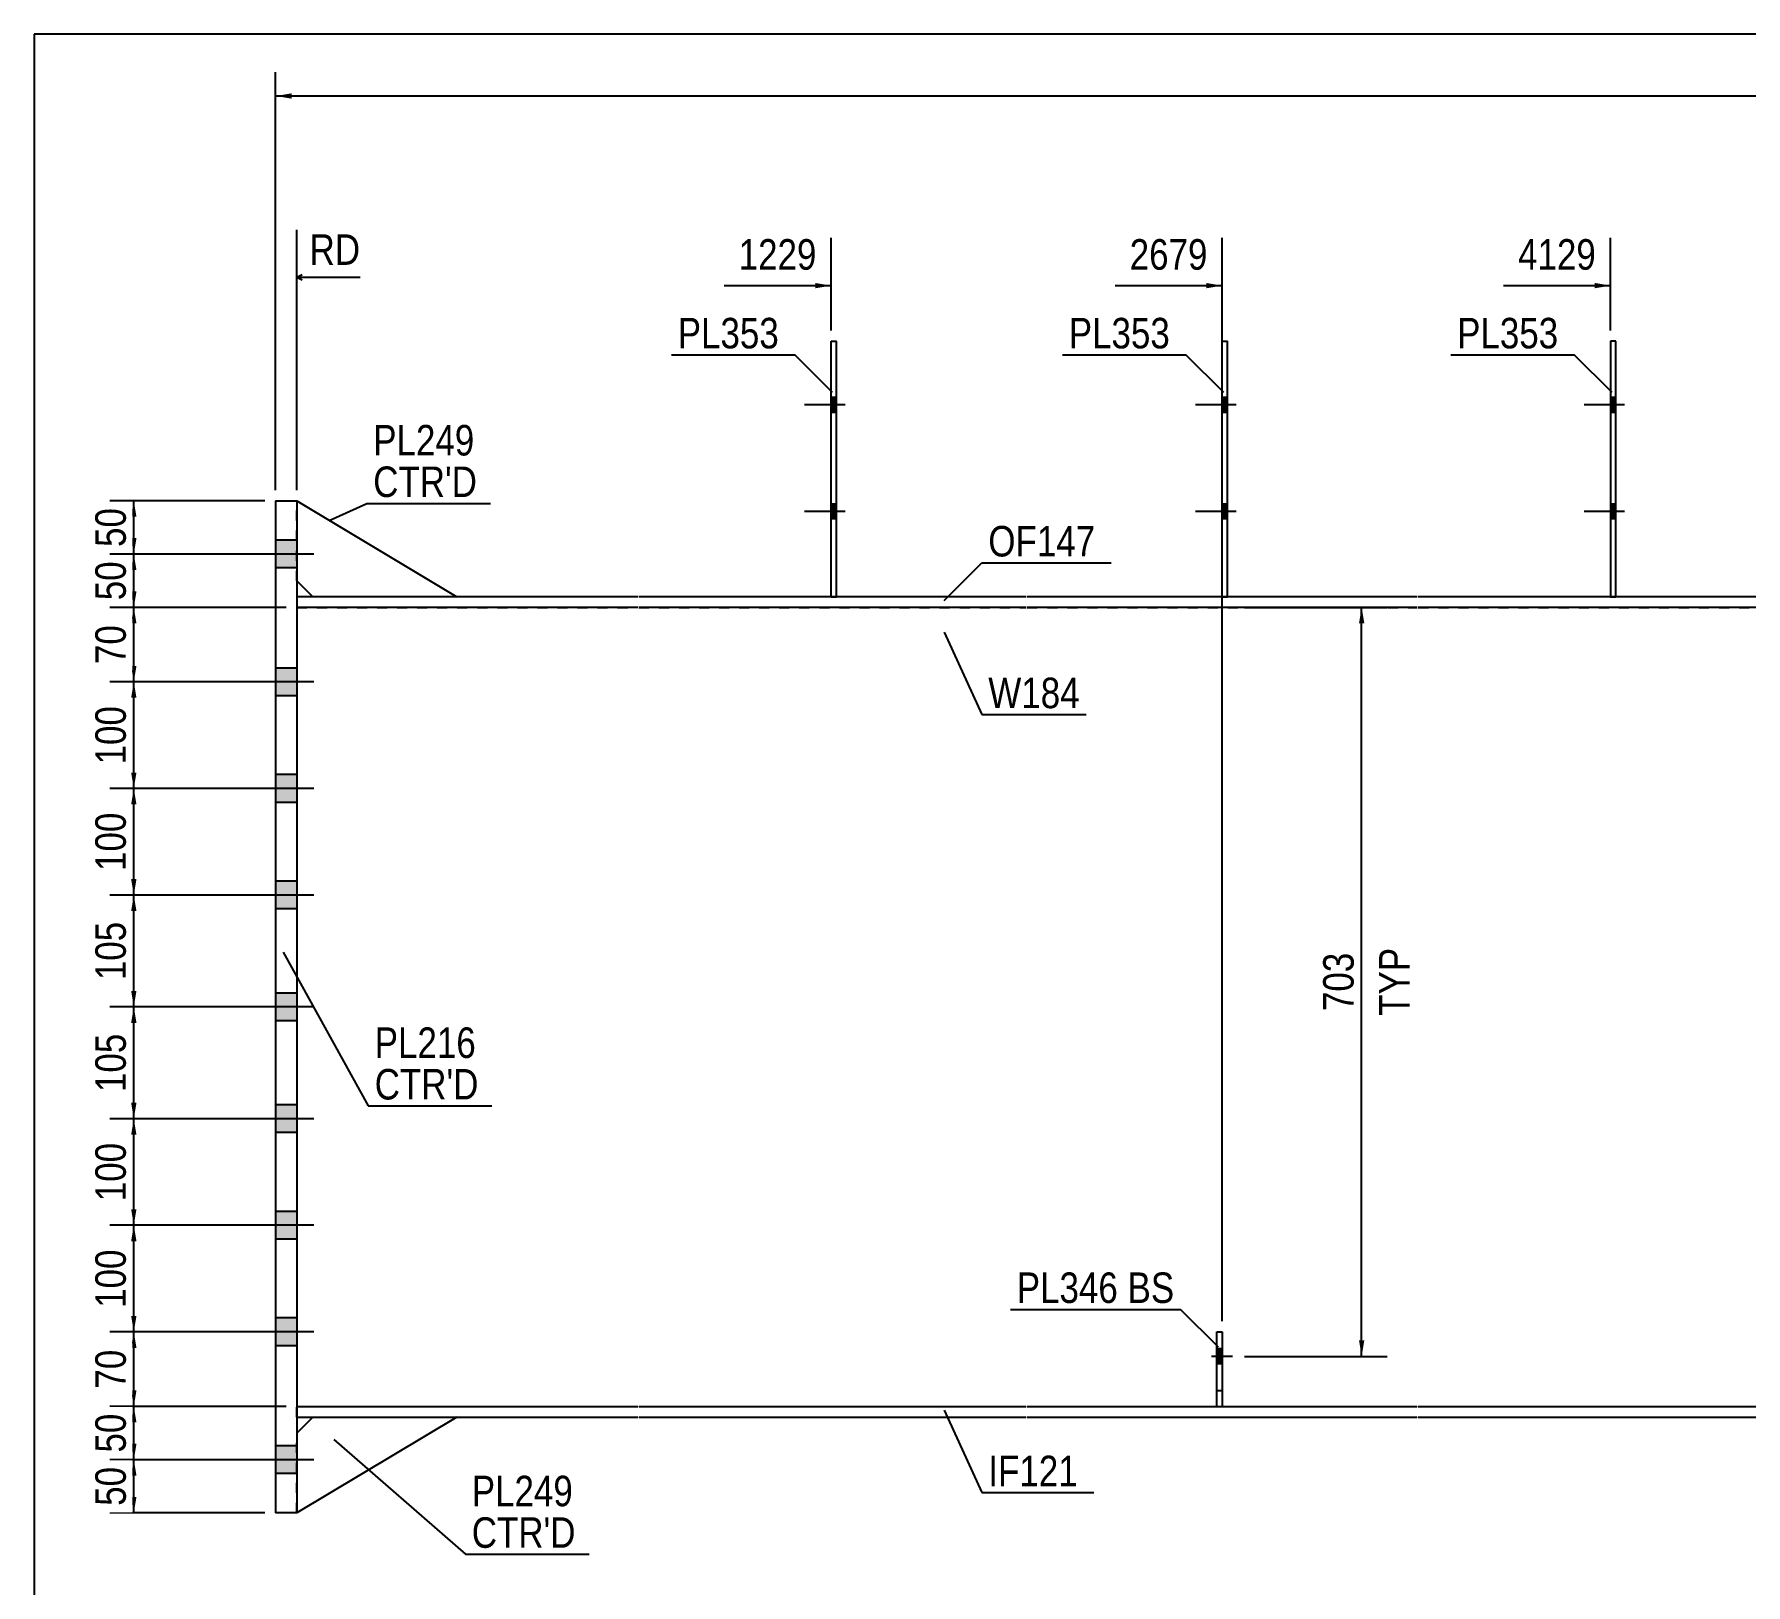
# Model space of a CAD drawing. Header units: millimetres. Extents: x -327 to 86, y -161 to 126.
# Drawn here: x -324.2 to -163.5, y -19.2 to 126.3 of the extents above; entities that cross this region are included whole.
import ezdxf

# ---------------------------------------------------------------- set-up
doc = ezdxf.new("R2010")
doc.units = ezdxf.units.MM
doc.linetypes.add('DXK_LINE_DOT1', pattern=[1.8814, 0.9407, -0.9407])
doc.linetypes.add('DXK_LINE_DOT2', pattern=[3.9198, 1.9599, -1.9599])
doc.styles.add('Arial Narrow', font='ARIALN.TTF', dxfattribs={"height": 0.2})

# ---------------------------------------------------------------- blocks, each defined once
blk = doc.blocks.new('Unknown-629050175-1210')
at = {"color": 5, "linetype": 'Continuous'}
for p, q in [((85.84, 126.3), (-324.16, 126.3)), ((-324.16, 126.3), (-324.16, -160.7))]:
    blk.add_line(p, q, dxfattribs=at)
blk = doc.blocks.new('Part-629050175-1338 - 1231')
at = {"color": 2, "linetype": 'Continuous'}
for p, q in [((-301.5, 82.5), (-299.5, 82.5)), ((-301.5, 82.5), (-301.5, -12.5)), ((-299.5, 82.5), (-299.5, -12.5)), ((-299.5, -12.5), (-301.5, -12.5))]:
    blk.add_line(p, q, dxfattribs=at)
blk = doc.blocks.new('Part-629050175-1367 - 1231')
at = {"color": 2, "linetype": 'Continuous'}
for p, q in [((-284.5, -3.5), (-299.5, -12.5)), ((-299.5, -5), (-298, -3.5))]:
    blk.add_line(p, q, dxfattribs=at)
at = {"color": 7, "linetype": 'DXK_LINE_DOT1'}
for p, q in [((-298, -3.5), (-284.5, -3.5)), ((-299.5, -12.5), (-299.5, -5))]:
    blk.add_line(p, q, dxfattribs=at)
blk = doc.blocks.new('Part-629050175-1526 - 1231')
at = {"color": 2, "linetype": 'Continuous'}
for p, q in [((-299.5, -2.5), (-267.5, -2.5)), ((-267.4, -2.5), (-231.05, -2.5)), ((-230.95, -2.5), (-194.35, -2.5)), ((-194.25, -2.5), (-157.9, -2.5)), ((-299.5, -3.5), (-267.5, -3.5)), ((-267.4, -3.5), (-231.05, -3.5)), ((-230.95, -3.5), (-194.35, -3.5)), ((-194.25, -3.5), (-157.9, -3.5))]:
    blk.add_line(p, q, dxfattribs=at)
at = {"color": 7, "linetype": 'DXK_LINE_DOT1'}
blk.add_line((-299.5, -3.5), (-299.5, -2.5), dxfattribs=at)
blk = doc.blocks.new('Part-629050175-1372 - 1231')
at = {"color": 2, "linetype": 'Continuous'}
for p, q in [((-299.5, 82.5), (-284.5, 73.5)), ((-298, 73.5), (-299.5, 75))]:
    blk.add_line(p, q, dxfattribs=at)
at = {"color": 7, "linetype": 'DXK_LINE_DOT1'}
for p, q in [((-299.5, 75), (-299.5, 82.5)), ((-284.5, 73.5), (-298, 73.5))]:
    blk.add_line(p, q, dxfattribs=at)
blk = doc.blocks.new('Part-629050175-1388 - 1231')
at = {"color": 7, "linetype": 'DXK_LINE_DOT1'}
for p, q in [((-299.5, 72.5), (-299.5, -2.5)), ((-299.5, 72.5), (-267.5, 72.5)), ((-267.4, 72.5), (-231.05, 72.5)), ((-230.95, 72.5), (-194.35, 72.5)), ((-194.25, 72.5), (-157.9, 72.5)), ((-299.5, -2.5), (-267.5, -2.5)), ((-267.4, -2.5), (-231.05, -2.5)), ((-230.95, -2.5), (-194.35, -2.5)), ((-194.25, -2.5), (-157.9, -2.5))]:
    blk.add_line(p, q, dxfattribs=at)
blk = doc.blocks.new('Bolt-629050175-1391 - 1231')
at = {"linetype": 'Continuous'}
for points in [[(-301.5, 78.8), (-301.5, 76.2), (-299.5, 76.2), (-299.5, 78.8)], [(-301.5, 78.8), (-301.5, 76.2), (-299.5, 76.2), (-299.5, 78.8)], [(-301.5, 66.8), (-301.5, 64.2), (-299.5, 64.2), (-299.5, 66.8)], [(-301.5, 66.8), (-301.5, 64.2), (-299.5, 64.2), (-299.5, 66.8)], [(-301.5, 56.8), (-301.5, 54.2), (-299.5, 54.2), (-299.5, 56.8)], [(-301.5, 56.8), (-301.5, 54.2), (-299.5, 54.2), (-299.5, 56.8)], [(-301.5, 46.8), (-301.5, 44.2), (-299.5, 44.2), (-299.5, 46.8)], [(-301.5, 46.8), (-301.5, 44.2), (-299.5, 44.2), (-299.5, 46.8)], [(-301.5, 36.3), (-301.5, 33.7), (-299.5, 33.7), (-299.5, 36.3)], [(-301.5, 36.3), (-301.5, 33.7), (-299.5, 33.7), (-299.5, 36.3)], [(-301.5, 25.8), (-301.5, 23.2), (-299.5, 23.2), (-299.5, 25.8)], [(-301.5, 25.8), (-301.5, 23.2), (-299.5, 23.2), (-299.5, 25.8)], [(-301.5, 15.8), (-301.5, 13.2), (-299.5, 13.2), (-299.5, 15.8)], [(-301.5, 15.8), (-301.5, 13.2), (-299.5, 13.2), (-299.5, 15.8)], [(-301.5, 5.8), (-301.5, 3.2), (-299.5, 3.2), (-299.5, 5.8)], [(-301.5, 5.8), (-301.5, 3.2), (-299.5, 3.2), (-299.5, 5.8)], [(-301.5, -6.2), (-301.5, -8.8), (-299.5, -8.8), (-299.5, -6.2)], [(-301.5, -6.2), (-301.5, -8.8), (-299.5, -8.8), (-299.5, -6.2)]]:
    blk.add_hatch(color=3, dxfattribs=at).paths.add_polyline_path(points)
at = {"color": 3, "linetype": 'Continuous'}
for p, q in [((-299.5, 78.8), (-301.5, 78.8)), ((-299.5, 78.8), (-301.5, 78.8)), ((-297.91, 77.5), (-308.5, 77.5)), ((-297.91, 77.5), (-308.5, 77.5)), ((-299.5, 76.2), (-301.5, 76.2)), ((-299.5, 76.2), (-301.5, 76.2)), ((-299.5, 66.8), (-301.5, 66.8)), ((-299.5, 66.8), (-301.5, 66.8)), ((-297.91, 65.5), (-308.5, 65.5)), ((-297.91, 65.5), (-308.5, 65.5)), ((-299.5, 64.2), (-301.5, 64.2)), ((-299.5, 64.2), (-301.5, 64.2)), ((-299.5, 56.8), (-301.5, 56.8)), ((-299.5, 56.8), (-301.5, 56.8)), ((-297.91, 55.5), (-308.5, 55.5)), ((-297.91, 55.5), (-308.5, 55.5)), ((-299.5, 54.2), (-301.5, 54.2)), ((-299.5, 54.2), (-301.5, 54.2)), ((-299.5, 46.8), (-301.5, 46.8)), ((-299.5, 46.8), (-301.5, 46.8)), ((-297.91, 45.5), (-308.5, 45.5)), ((-297.91, 45.5), (-308.5, 45.5)), ((-299.5, 44.2), (-301.5, 44.2)), ((-299.5, 44.2), (-301.5, 44.2)), ((-299.5, 36.3), (-301.5, 36.3)), ((-299.5, 36.3), (-301.5, 36.3)), ((-297.91, 35), (-308.5, 35)), ((-297.91, 35), (-308.5, 35)), ((-299.5, 33.7), (-301.5, 33.7)), ((-299.5, 33.7), (-301.5, 33.7)), ((-299.5, 25.8), (-301.5, 25.8)), ((-299.5, 25.8), (-301.5, 25.8)), ((-297.91, 24.5), (-308.5, 24.5)), ((-297.91, 24.5), (-308.5, 24.5)), ((-299.5, 23.2), (-301.5, 23.2)), ((-299.5, 23.2), (-301.5, 23.2)), ((-297.91, 14.5), (-308.5, 14.5)), ((-297.91, 14.5), (-308.5, 14.5)), ((-299.5, 15.8), (-301.5, 15.8)), ((-299.5, 15.8), (-301.5, 15.8)), ((-299.5, 13.2), (-301.5, 13.2)), ((-299.5, 13.2), (-301.5, 13.2)), ((-299.5, 5.8), (-301.5, 5.8)), ((-299.5, 5.8), (-301.5, 5.8)), ((-297.91, 4.5), (-308.5, 4.5)), ((-297.91, 4.5), (-308.5, 4.5)), ((-299.5, 3.2), (-301.5, 3.2)), ((-299.5, 3.2), (-301.5, 3.2)), ((-299.5, -6.2), (-301.5, -6.2)), ((-299.5, -6.2), (-301.5, -6.2)), ((-297.91, -7.5), (-308.5, -7.5)), ((-297.91, -7.5), (-308.5, -7.5)), ((-299.5, -8.8), (-301.5, -8.8)), ((-299.5, -8.8), (-301.5, -8.8))]:
    blk.add_line(p, q, dxfattribs=at)
blk = doc.blocks.new('Part-629050175-1413 - 1231')
at = {"color": 2, "linetype": 'Continuous'}
for p, q in [((-212.65, 73.5), (-212.65, 97.5)), ((-212.65, 97.5), (-212.15, 97.5)), ((-212.15, 73.5), (-212.15, 97.5))]:
    blk.add_line(p, q, dxfattribs=at)
at = {"color": 7, "linetype": 'DXK_LINE_DOT1'}
blk.add_line((-212.65, 73.5), (-212.15, 73.5), dxfattribs=at)
blk = doc.blocks.new('Part-629050175-1433 - 1231')
at = {"color": 2, "linetype": 'Continuous'}
for p, q in [((-175.7, 97.5), (-176.2, 97.5)), ((-176.2, 97.5), (-176.2, 73.5)), ((-175.7, 73.5), (-175.7, 97.5))]:
    blk.add_line(p, q, dxfattribs=at)
at = {"color": 7, "linetype": 'DXK_LINE_DOT1'}
blk.add_line((-176.2, 73.5), (-175.7, 73.5), dxfattribs=at)
blk = doc.blocks.new('Part-629050175-1438 - 1231')
at = {"color": 2, "linetype": 'Continuous'}
for p, q in [((-249.35, 73.5), (-249.35, 97.5)), ((-249.35, 97.5), (-248.85, 97.5)), ((-248.85, 73.5), (-248.85, 97.5))]:
    blk.add_line(p, q, dxfattribs=at)
at = {"color": 7, "linetype": 'DXK_LINE_DOT1'}
blk.add_line((-249.35, 73.5), (-248.85, 73.5), dxfattribs=at)
blk = doc.blocks.new('Bolt-629050175-1439 - 1231')
at = {"linetype": 'Continuous'}
for points in [[(-212.15, 90.8), (-212.15, 92.2), (-212.65, 92.2), (-212.65, 90.8)], [(-212.15, 90.8), (-212.15, 92.2), (-212.65, 92.2), (-212.65, 90.8)], [(-212.15, 80.8), (-212.15, 82.2), (-212.65, 82.2), (-212.65, 80.8)], [(-212.15, 80.8), (-212.15, 82.2), (-212.65, 82.2), (-212.65, 80.8)]]:
    blk.add_hatch(color=3, dxfattribs=at).paths.add_polyline_path(points)
at = {"color": 3, "linetype": 'Continuous'}
for p, q in [((-212.15, 92.2), (-212.65, 92.2)), ((-212.15, 92.2), (-212.65, 92.2)), ((-211.35, 91.5), (-215.15, 91.5)), ((-211.35, 91.5), (-215.15, 91.5)), ((-212.15, 90.8), (-212.65, 90.8)), ((-212.15, 90.8), (-212.65, 90.8)), ((-212.15, 82.2), (-212.65, 82.2)), ((-212.15, 82.2), (-212.65, 82.2)), ((-211.35, 81.5), (-215.15, 81.5)), ((-211.35, 81.5), (-215.15, 81.5)), ((-212.15, 80.8), (-212.65, 80.8)), ((-212.15, 80.8), (-212.65, 80.8))]:
    blk.add_line(p, q, dxfattribs=at)
blk = doc.blocks.new('Bolt-629050175-1442 - 1231')
at = {"linetype": 'Continuous'}
for points in [[(-175.7, 90.8), (-175.7, 92.2), (-176.2, 92.2), (-176.2, 90.8)], [(-175.7, 90.8), (-175.7, 92.2), (-176.2, 92.2), (-176.2, 90.8)], [(-175.7, 80.8), (-175.7, 82.2), (-176.2, 82.2), (-176.2, 80.8)], [(-175.7, 80.8), (-175.7, 82.2), (-176.2, 82.2), (-176.2, 80.8)]]:
    blk.add_hatch(color=3, dxfattribs=at).paths.add_polyline_path(points)
at = {"color": 3, "linetype": 'Continuous'}
for p, q in [((-175.7, 92.2), (-176.2, 92.2)), ((-175.7, 92.2), (-176.2, 92.2)), ((-174.9, 91.5), (-178.7, 91.5)), ((-174.9, 91.5), (-178.7, 91.5)), ((-175.7, 90.8), (-176.2, 90.8)), ((-175.7, 90.8), (-176.2, 90.8)), ((-175.7, 82.2), (-176.2, 82.2)), ((-175.7, 82.2), (-176.2, 82.2)), ((-174.9, 81.5), (-178.7, 81.5)), ((-174.9, 81.5), (-178.7, 81.5)), ((-175.7, 80.8), (-176.2, 80.8)), ((-175.7, 80.8), (-176.2, 80.8))]:
    blk.add_line(p, q, dxfattribs=at)
blk = doc.blocks.new('Bolt-629050175-1443 - 1231')
at = {"linetype": 'Continuous'}
for points in [[(-248.85, 90.8), (-248.85, 92.2), (-249.35, 92.2), (-249.35, 90.8)], [(-248.85, 90.8), (-248.85, 92.2), (-249.35, 92.2), (-249.35, 90.8)], [(-248.85, 80.8), (-248.85, 82.2), (-249.35, 82.2), (-249.35, 80.8)], [(-248.85, 80.8), (-248.85, 82.2), (-249.35, 82.2), (-249.35, 80.8)]]:
    blk.add_hatch(color=3, dxfattribs=at).paths.add_polyline_path(points)
at = {"color": 3, "linetype": 'Continuous'}
for p, q in [((-248.85, 92.2), (-249.35, 92.2)), ((-248.85, 92.2), (-249.35, 92.2)), ((-248.05, 91.5), (-251.85, 91.5)), ((-248.05, 91.5), (-251.85, 91.5)), ((-248.85, 90.8), (-249.35, 90.8)), ((-248.85, 90.8), (-249.35, 90.8)), ((-248.85, 82.2), (-249.35, 82.2)), ((-248.85, 82.2), (-249.35, 82.2)), ((-248.05, 81.5), (-251.85, 81.5)), ((-248.05, 81.5), (-251.85, 81.5)), ((-248.85, 80.8), (-249.35, 80.8)), ((-248.85, 80.8), (-249.35, 80.8))]:
    blk.add_line(p, q, dxfattribs=at)
blk = doc.blocks.new('Bolt-629050175-1446 - 1231')
at = {"linetype": 'Continuous'}
blk.add_hatch(color=3, dxfattribs=at).paths.add_polyline_path([(-212.65, 1.5), (-212.65, 2.9), (-213.15, 2.9), (-213.15, 1.5)])
at = {"color": 3, "linetype": 'Continuous'}
for p, q in [((-212.65, 2.9), (-213.15, 2.9)), ((-211.85, 2.2), (-213.15, 2.2)), ((-212.65, 1.5), (-213.15, 1.5))]:
    blk.add_line(p, q, dxfattribs=at)
blk = doc.blocks.new('Part-629050175-1570 - 1231')
at = {"color": 2, "linetype": 'Continuous'}
for p, q in [((-267.5, 73.5), (-299.5, 73.5)), ((-267.5, 72.5), (-299.5, 72.5)), ((-231.05, 73.5), (-267.4, 73.5)), ((-231.05, 72.5), (-267.4, 72.5)), ((-194.35, 73.5), (-230.95, 73.5)), ((-194.35, 72.5), (-230.95, 72.5)), ((-157.9, 73.5), (-194.25, 73.5)), ((-157.9, 72.5), (-194.25, 72.5))]:
    blk.add_line(p, q, dxfattribs=at)
at = {"color": 7, "linetype": 'DXK_LINE_DOT1'}
blk.add_line((-299.5, 73.5), (-299.5, 72.5), dxfattribs=at)
blk = doc.blocks.new('Part-629050175-1669 - 1231')
at = {"color": 7, "linetype": 'DXK_LINE_DOT1'}
for p, q in [((-213.15, -2.5), (-213.15, 4.5)), ((-213.15, 4.5), (-212.65, 4.5)), ((-212.65, 4.5), (-212.65, -2.5)), ((-213.15, -1), (-212.65, -1))]:
    blk.add_line(p, q, dxfattribs=at)
blk = doc.blocks.new('Part-629050175-1674 - 1231')
at = {"color": 2, "linetype": 'Continuous'}
for p, q in [((-213.15, -2.5), (-213.15, 4.5)), ((-213.15, 4.5), (-212.65, 4.5)), ((-212.65, 4.5), (-212.65, -2.5))]:
    blk.add_line(p, q, dxfattribs=at)
blk = doc.blocks.new('Bolt-629050175-1675 - 1231')
at = {"color": 3, "linetype": 'DXK_LINE_DOT2'}
for p, q in [((-211.7, 2.2), (-215, 2.2)), ((-212.65, 2.9), (-213.15, 2.9)), ((-212.65, 1.5), (-213.15, 1.5))]:
    blk.add_line(p, q, dxfattribs=at)
blk = doc.blocks.new('StraightDimension-629050175-1744 - 1231')
at = {"linetype": 'Continuous'}
blk.add_hatch(color=7, dxfattribs=at).paths.add_polyline_path([(-177.7, 102.95), (-176.2, 102.7), (-177.7, 102.45)])
at = {"color": 7, "linetype": 'Continuous'}
for p, q in [((-176.2, 98.5), (-176.2, 107.2)), ((-186.26, 102.7), (-176.2, 102.7))]:
    blk.add_line(p, q, dxfattribs=at)
at = {"color": 0}
blk.add_wipeout([(-176.97, 103.6), (-176.97, 107.8), (-185.49, 107.8), (-185.49, 103.6)], dxfattribs=at)
at = {"color": 3, "style": 'Arial Narrow'}
blk.add_text('4129', height=2.863, dxfattribs=at).set_placement((-184.89, 104.2))
blk = doc.blocks.new('StraightDimension-629050175-1702 - 1231')
at = {"linetype": 'Continuous'}
for points in [[(-199.82, 71), (-199.57, 72.5), (-199.32, 71)], [(-199.32, 3.7), (-199.57, 2.2), (-199.82, 3.7)]]:
    blk.add_hatch(color=7, dxfattribs=at).paths.add_polyline_path(points)
at = {"color": 7, "linetype": 'Continuous'}
for p, q in [((-210.57, 72.5), (-197.17, 72.5)), ((-199.57, 2.2), (-199.57, 72.5)), ((-210.57, 2.2), (-197.17, 2.2))]:
    blk.add_line(p, q, dxfattribs=at)
at = {"color": 0, "linetype": 'Continuous'}
blk.add_wipeout([(-194.47, 41.14), (-198.67, 41.14), (-198.67, 33.56), (-194.47, 33.56)], dxfattribs=at)
at = {"color": 3, "linetype": 'Continuous', "style": 'Arial Narrow'}
blk.add_text('TYP', height=2.863, rotation=90.0002, dxfattribs=at).set_placement((-195.07, 34.16))
at = {"color": 0}
blk.add_wipeout([(-199.72, 40.69), (-203.92, 40.69), (-203.92, 34.01), (-199.72, 34.01)], dxfattribs=at)
at = {"color": 3, "style": 'Arial Narrow'}
blk.add_text('703', height=2.863, rotation=90.0002, dxfattribs=at).set_placement((-200.32, 34.61))
blk = doc.blocks.new('StraightDimension-629050175-1721 - 1231')
at = {"linetype": 'Continuous'}
blk.add_hatch(color=7, dxfattribs=at).paths.add_polyline_path([(-250.85, 102.95), (-249.35, 102.7), (-250.85, 102.45)])
at = {"color": 7, "linetype": 'Continuous'}
for p, q in [((-249.35, 98.5), (-249.35, 107.2)), ((-259.41, 102.7), (-249.35, 102.7))]:
    blk.add_line(p, q, dxfattribs=at)
at = {"color": 0, "linetype": 'Continuous'}
blk.add_wipeout([(-292.97, 104.05), (-292.97, 108.25), (-298.91, 108.25), (-298.91, 104.05)], dxfattribs=at)
at = {"color": 7, "linetype": 'Continuous'}
for p, q in [((-299.5, 83.5), (-299.5, 107.95)), ((-299, 103.7), (-299.5, 103.45)), ((-299, 103.2), (-299.5, 103.45)), ((-293.57, 103.45), (-299.5, 103.45))]:
    blk.add_line(p, q, dxfattribs=at)
at = {"color": 3, "linetype": 'Continuous', "style": 'Arial Narrow'}
blk.add_text('RD', height=2.863, dxfattribs=at).set_placement((-298.31, 104.65))
at = {"color": 0}
blk.add_wipeout([(-250.12, 103.6), (-250.12, 107.8), (-258.64, 107.8), (-258.64, 103.6)], dxfattribs=at)
at = {"color": 3, "style": 'Arial Narrow'}
blk.add_text('1229', height=2.863, dxfattribs=at).set_placement((-258.04, 104.2))
blk = doc.blocks.new('StraightDimension-629050175-1729 - 1231')
at = {"linetype": 'Continuous'}
blk.add_hatch(color=7, dxfattribs=at).paths.add_polyline_path([(-214.15, 102.95), (-212.65, 102.7), (-214.15, 102.45)])
at = {"color": 7, "linetype": 'Continuous'}
for p, q in [((-212.65, 5.5), (-212.65, 107.2)), ((-222.71, 102.7), (-212.65, 102.7))]:
    blk.add_line(p, q, dxfattribs=at)
at = {"color": 0}
blk.add_wipeout([(-213.42, 103.6), (-213.42, 107.8), (-221.94, 107.8), (-221.94, 103.6)], dxfattribs=at)
at = {"color": 3, "style": 'Arial Narrow'}
blk.add_text('2679', height=2.863, dxfattribs=at).set_placement((-221.34, 104.2))
blk = doc.blocks.new('StraightDimension-629050175-1800 - 1231')
at = {"linetype": 'Continuous'}
blk.add_hatch(color=7, dxfattribs=at).paths.add_polyline_path([(-300, 120.25), (-301.5, 120.5), (-300, 120.75)])
at = {"color": 7, "linetype": 'Continuous'}
for p, q in [((-301.5, 83.5), (-301.5, 122.75)), ((-301.5, 120.5), (60.29, 120.5))]:
    blk.add_line(p, q, dxfattribs=at)
blk = doc.blocks.new('StraightDimension-629050175-1917 - 1231')
at = {"linetype": 'Continuous'}
for points in [[(-315.06, 81), (-314.81, 82.5), (-314.56, 81)], [(-314.56, 79), (-314.81, 77.5), (-315.06, 79)]]:
    blk.add_hatch(color=7, dxfattribs=at).paths.add_polyline_path(points)
at = {"color": 7, "linetype": 'Continuous'}
for p, q in [((-302.5, 82.5), (-317.06, 82.5)), ((-314.81, 77.5), (-314.81, 82.5)), ((-305.98, 77.5), (-317.06, 77.5))]:
    blk.add_line(p, q, dxfattribs=at)
at = {"color": 0}
blk.add_wipeout([(-314.96, 82.43), (-319.16, 82.43), (-319.16, 77.57), (-314.96, 77.57)], dxfattribs=at)
at = {"color": 3, "style": 'Arial Narrow'}
blk.add_text('50', height=2.863, rotation=90.0002, dxfattribs=at).set_placement((-315.56, 78.17))
blk = doc.blocks.new('StraightDimension-629050175-1927 - 1231')
at = {"linetype": 'Continuous'}
for points in [[(-315.06, 76), (-314.81, 77.5), (-314.56, 76)], [(-314.56, 74), (-314.81, 72.5), (-315.06, 74)]]:
    blk.add_hatch(color=7, dxfattribs=at).paths.add_polyline_path(points)
at = {"color": 7, "linetype": 'Continuous'}
for p, q in [((-305.98, 77.5), (-317.06, 77.5)), ((-314.81, 72.5), (-314.81, 77.5)), ((-300.5, 72.5), (-317.06, 72.5))]:
    blk.add_line(p, q, dxfattribs=at)
at = {"color": 0}
blk.add_wipeout([(-314.96, 77.43), (-319.16, 77.43), (-319.16, 72.57), (-314.96, 72.57)], dxfattribs=at)
at = {"color": 3, "style": 'Arial Narrow'}
blk.add_text('50', height=2.863, rotation=90.0002, dxfattribs=at).set_placement((-315.56, 73.17))
blk = doc.blocks.new('StraightDimension-629050175-1936 - 1231')
at = {"linetype": 'Continuous'}
for points in [[(-315.06, 71), (-314.81, 72.5), (-314.56, 71)], [(-314.56, 67.01), (-314.81, 65.51), (-315.06, 67.01)]]:
    blk.add_hatch(color=7, dxfattribs=at).paths.add_polyline_path(points)
at = {"color": 7, "linetype": 'Continuous'}
for p, q in [((-300.5, 72.5), (-317.06, 72.5)), ((-314.81, 65.51), (-314.81, 72.5)), ((-300.5, 65.51), (-317.06, 65.51))]:
    blk.add_line(p, q, dxfattribs=at)
at = {"color": 0}
blk.add_wipeout([(-314.96, 71.43), (-319.16, 71.43), (-319.16, 66.58), (-314.96, 66.58)], dxfattribs=at)
at = {"color": 3, "style": 'Arial Narrow'}
blk.add_text('70', height=2.863, rotation=90.0002, dxfattribs=at).set_placement((-315.56, 67.18))
blk = doc.blocks.new('StraightDimension-629050175-1944 - 1231')
at = {"linetype": 'Continuous'}
for points in [[(-315.06, 64.01), (-314.81, 65.51), (-314.56, 64.01)], [(-314.56, 57), (-314.81, 55.5), (-315.06, 57)]]:
    blk.add_hatch(color=7, dxfattribs=at).paths.add_polyline_path(points)
at = {"color": 7, "linetype": 'Continuous'}
for p, q in [((-300.5, 65.51), (-317.06, 65.51)), ((-314.81, 55.5), (-314.81, 65.51)), ((-300.5, 55.5), (-317.06, 55.5))]:
    blk.add_line(p, q, dxfattribs=at)
at = {"color": 0}
blk.add_wipeout([(-314.96, 63.85), (-319.16, 63.85), (-319.16, 57.16), (-314.96, 57.16)], dxfattribs=at)
at = {"color": 3, "style": 'Arial Narrow'}
blk.add_text('100', height=2.863, rotation=90.0002, dxfattribs=at).set_placement((-315.56, 57.76))
blk = doc.blocks.new('StraightDimension-629050175-1953 - 1231')
at = {"linetype": 'Continuous'}
for points in [[(-315.06, 54), (-314.81, 55.5), (-314.56, 54)], [(-314.56, 47), (-314.81, 45.5), (-315.06, 47)]]:
    blk.add_hatch(color=7, dxfattribs=at).paths.add_polyline_path(points)
at = {"color": 7, "linetype": 'Continuous'}
for p, q in [((-300.5, 55.5), (-317.06, 55.5)), ((-314.81, 45.5), (-314.81, 55.5)), ((-300.5, 45.5), (-317.06, 45.5))]:
    blk.add_line(p, q, dxfattribs=at)
at = {"color": 0}
blk.add_wipeout([(-314.96, 53.84), (-319.16, 53.84), (-319.16, 47.16), (-314.96, 47.16)], dxfattribs=at)
at = {"color": 3, "style": 'Arial Narrow'}
blk.add_text('100', height=2.863, rotation=90.0002, dxfattribs=at).set_placement((-315.56, 47.76))
blk = doc.blocks.new('StraightDimension-629050175-1960 - 1231')
at = {"linetype": 'Continuous'}
for points in [[(-315.06, 44), (-314.81, 45.5), (-314.56, 44)], [(-314.56, 36.5), (-314.81, 35), (-315.06, 36.5)]]:
    blk.add_hatch(color=7, dxfattribs=at).paths.add_polyline_path(points)
at = {"color": 7, "linetype": 'Continuous'}
for p, q in [((-300.5, 45.5), (-317.06, 45.5)), ((-314.81, 35), (-314.81, 45.5)), ((-301.5, 35), (-317.06, 35))]:
    blk.add_line(p, q, dxfattribs=at)
at = {"color": 0}
blk.add_wipeout([(-314.96, 43.59), (-319.16, 43.59), (-319.16, 36.91), (-314.96, 36.91)], dxfattribs=at)
at = {"color": 3, "style": 'Arial Narrow'}
blk.add_text('105', height=2.863, rotation=90.0002, dxfattribs=at).set_placement((-315.56, 37.51))
blk = doc.blocks.new('StraightDimension-629050175-1973 - 1231')
at = {"linetype": 'Continuous'}
for points in [[(-315.06, 33.5), (-314.81, 35), (-314.56, 33.5)], [(-314.56, 26), (-314.81, 24.5), (-315.06, 26)]]:
    blk.add_hatch(color=7, dxfattribs=at).paths.add_polyline_path(points)
at = {"color": 7, "linetype": 'Continuous'}
for p, q in [((-301.5, 35), (-317.06, 35)), ((-314.81, 24.5), (-314.81, 35)), ((-300.5, 24.5), (-317.06, 24.5))]:
    blk.add_line(p, q, dxfattribs=at)
at = {"color": 0}
blk.add_wipeout([(-314.96, 33.09), (-319.16, 33.09), (-319.16, 26.41), (-314.96, 26.41)], dxfattribs=at)
at = {"color": 3, "style": 'Arial Narrow'}
blk.add_text('105', height=2.863, rotation=90.0002, dxfattribs=at).set_placement((-315.56, 27.01))
blk = doc.blocks.new('StraightDimension-629050175-1986 - 1231')
at = {"linetype": 'Continuous'}
for points in [[(-315.06, 23), (-314.81, 24.5), (-314.56, 23)], [(-314.56, 16), (-314.81, 14.5), (-315.06, 16)]]:
    blk.add_hatch(color=7, dxfattribs=at).paths.add_polyline_path(points)
at = {"color": 7, "linetype": 'Continuous'}
for p, q in [((-300.5, 24.5), (-317.06, 24.5)), ((-314.81, 14.5), (-314.81, 24.5)), ((-300.5, 14.5), (-317.06, 14.5))]:
    blk.add_line(p, q, dxfattribs=at)
at = {"color": 0}
blk.add_wipeout([(-314.96, 22.84), (-319.16, 22.84), (-319.16, 16.16), (-314.96, 16.16)], dxfattribs=at)
at = {"color": 3, "style": 'Arial Narrow'}
blk.add_text('100', height=2.863, rotation=90.0002, dxfattribs=at).set_placement((-315.56, 16.76))
blk = doc.blocks.new('StraightDimension-629050175-1993 - 1231')
at = {"linetype": 'Continuous'}
for points in [[(-315.06, 13), (-314.81, 14.5), (-314.56, 13)], [(-314.56, 5.99), (-314.81, 4.49), (-315.06, 5.99)]]:
    blk.add_hatch(color=7, dxfattribs=at).paths.add_polyline_path(points)
at = {"color": 7, "linetype": 'Continuous'}
for p, q in [((-300.5, 14.5), (-317.06, 14.5)), ((-314.81, 4.49), (-314.81, 14.5)), ((-300.5, 4.49), (-317.06, 4.49))]:
    blk.add_line(p, q, dxfattribs=at)
at = {"color": 0}
blk.add_wipeout([(-314.96, 12.84), (-319.16, 12.84), (-319.16, 6.15), (-314.96, 6.15)], dxfattribs=at)
at = {"color": 3, "style": 'Arial Narrow'}
blk.add_text('100', height=2.863, rotation=90.0002, dxfattribs=at).set_placement((-315.56, 6.75))
blk = doc.blocks.new('StraightDimension-629050175-2002 - 1231')
at = {"linetype": 'Continuous'}
for points in [[(-315.06, 2.99), (-314.81, 4.49), (-314.56, 2.99)], [(-314.56, -1), (-314.81, -2.5), (-315.06, -1)]]:
    blk.add_hatch(color=7, dxfattribs=at).paths.add_polyline_path(points)
at = {"color": 7, "linetype": 'Continuous'}
for p, q in [((-300.5, 4.49), (-317.06, 4.49)), ((-314.81, -2.5), (-314.81, 4.49)), ((-300.5, -2.5), (-317.06, -2.5))]:
    blk.add_line(p, q, dxfattribs=at)
at = {"color": 0}
blk.add_wipeout([(-314.96, 3.42), (-319.16, 3.42), (-319.16, -1.43), (-314.96, -1.43)], dxfattribs=at)
at = {"color": 3, "style": 'Arial Narrow'}
blk.add_text('70', height=2.863, rotation=90.0002, dxfattribs=at).set_placement((-315.56, -0.83))
blk = doc.blocks.new('StraightDimension-629050175-2008 - 1231')
at = {"linetype": 'Continuous'}
for points in [[(-315.06, -4), (-314.81, -2.5), (-314.56, -4)], [(-314.56, -6), (-314.81, -7.5), (-315.06, -6)]]:
    blk.add_hatch(color=7, dxfattribs=at).paths.add_polyline_path(points)
at = {"color": 7, "linetype": 'Continuous'}
for p, q in [((-300.5, -2.5), (-317.06, -2.5)), ((-314.81, -7.5), (-314.81, -2.5)), ((-300.5, -7.5), (-317.06, -7.5))]:
    blk.add_line(p, q, dxfattribs=at)
at = {"color": 0}
blk.add_wipeout([(-314.96, -2.57), (-319.16, -2.57), (-319.16, -7.43), (-314.96, -7.43)], dxfattribs=at)
at = {"color": 3, "style": 'Arial Narrow'}
blk.add_text('50', height=2.863, rotation=90.0002, dxfattribs=at).set_placement((-315.56, -6.83))
blk = doc.blocks.new('StraightDimension-629050175-2023 - 1231')
at = {"linetype": 'Continuous'}
for points in [[(-315.06, -9), (-314.81, -7.5), (-314.56, -9)], [(-314.56, -11), (-314.81, -12.5), (-315.06, -11)]]:
    blk.add_hatch(color=7, dxfattribs=at).paths.add_polyline_path(points)
at = {"color": 7, "linetype": 'Continuous'}
for p, q in [((-300.5, -7.5), (-317.06, -7.5)), ((-314.81, -12.5), (-314.81, -7.5)), ((-302.5, -12.5), (-317.06, -12.5))]:
    blk.add_line(p, q, dxfattribs=at)
at = {"color": 0}
blk.add_wipeout([(-314.96, -7.57), (-319.16, -7.57), (-319.16, -12.43), (-314.96, -12.43)], dxfattribs=at)
at = {"color": 3, "style": 'Arial Narrow'}
blk.add_text('50', height=2.863, rotation=90.0002, dxfattribs=at).set_placement((-315.56, -11.83))
blk = doc.blocks.new('Mark-629050175-1334 - 1231')
at = {"color": 0}
for points in [[(-282.7, 30.21), (-282.7, 33.21), (-292.2, 33.21), (-292.2, 30.21)], [(-282.45, 26.31), (-282.45, 29.31), (-292.2, 29.31), (-292.2, 26.31)]]:
    blk.add_wipeout(points, dxfattribs=at)
for points in [[(-282.7, 30.21), (-282.7, 33.21), (-292.2, 33.21), (-292.2, 30.21)], [(-282.45, 26.31), (-282.45, 29.31), (-292.2, 29.31), (-292.2, 26.31)]]:
    blk.add_wipeout(points, dxfattribs=at)
at = {"color": 7, "linetype": 'Continuous'}
for p, q in [((-300.79, 40.14), (-292.8, 25.71)), ((-292.8, 25.71), (-281.2, 25.71))]:
    blk.add_line(p, q, dxfattribs=at)
at = {"color": 3, "style": 'Arial Narrow'}
blk.add_text('PL216', height=2.863, dxfattribs=at).set_placement((-292.2, 30.21))
at = {"color": 1, "style": 'Arial Narrow'}
blk.add_text("CTR'D", height=2.863, dxfattribs=at).set_placement((-292.2, 26.31))
blk = doc.blocks.new('Mark-629050175-1566 - 1231')
at = {"color": 0}
blk.add_wipeout([(-224.57, 77.28), (-224.57, 80.28), (-234.61, 80.28), (-234.61, 77.28)], dxfattribs=at)
blk.add_wipeout([(-224.57, 77.28), (-224.57, 80.28), (-234.61, 80.28), (-234.61, 77.28)], dxfattribs=at)
at = {"color": 7, "linetype": 'Continuous'}
for p, q in [((-238.75, 73.15), (-235.21, 76.68)), ((-235.21, 76.68), (-223.07, 76.68))]:
    blk.add_line(p, q, dxfattribs=at)
at = {"color": 3, "style": 'Arial Narrow'}
blk.add_text('OF147', height=2.863, dxfattribs=at).set_placement((-234.61, 77.28))
blk = doc.blocks.new('Mark-629050175-1363 - 1231')
at = {"color": 0}
for points in [[(-273.58, -11.87), (-273.58, -8.87), (-283.09, -8.87), (-283.09, -11.87)], [(-273.33, -15.77), (-273.33, -12.77), (-283.09, -12.77), (-283.09, -15.77)]]:
    blk.add_wipeout(points, dxfattribs=at)
for points in [[(-273.58, -11.87), (-273.58, -8.87), (-283.09, -8.87), (-283.09, -11.87)], [(-273.33, -15.77), (-273.33, -12.77), (-283.09, -12.77), (-283.09, -15.77)]]:
    blk.add_wipeout(points, dxfattribs=at)
at = {"color": 7, "linetype": 'Continuous'}
for p, q in [((-296.03, -5.59), (-283.69, -16.37)), ((-283.69, -16.37), (-272.08, -16.37))]:
    blk.add_line(p, q, dxfattribs=at)
at = {"color": 3, "style": 'Arial Narrow'}
blk.add_text('PL249', height=2.863, dxfattribs=at).set_placement((-283.09, -11.87))
at = {"color": 1, "style": 'Arial Narrow'}
blk.add_text("CTR'D", height=2.863, dxfattribs=at).set_placement((-283.09, -15.77))
blk = doc.blocks.new('Mark-629050175-1368 - 1231')
at = {"color": 0}
for points in [[(-282.83, 86.76), (-282.83, 89.76), (-292.34, 89.76), (-292.34, 86.76)], [(-282.58, 82.86), (-282.58, 85.86), (-292.34, 85.86), (-292.34, 82.86)]]:
    blk.add_wipeout(points, dxfattribs=at)
for points in [[(-282.83, 86.76), (-282.83, 89.76), (-292.34, 89.76), (-292.34, 86.76)], [(-282.58, 82.86), (-282.58, 85.86), (-292.34, 85.86), (-292.34, 82.86)]]:
    blk.add_wipeout(points, dxfattribs=at)
at = {"color": 7, "linetype": 'Continuous'}
for p, q in [((-296.47, 80.67), (-292.94, 82.26)), ((-292.94, 82.26), (-281.33, 82.26))]:
    blk.add_line(p, q, dxfattribs=at)
at = {"color": 3, "style": 'Arial Narrow'}
blk.add_text('PL249', height=2.863, dxfattribs=at).set_placement((-292.34, 86.76))
at = {"color": 1, "style": 'Arial Narrow'}
blk.add_text("CTR'D", height=2.863, dxfattribs=at).set_placement((-292.34, 82.86))
blk = doc.blocks.new('Mark-629050175-1384 - 1231')
at = {"color": 0}
blk.add_wipeout([(-226.03, 63.04), (-226.03, 66.04), (-234.61, 66.04), (-234.61, 63.04)], dxfattribs=at)
blk.add_wipeout([(-226.03, 63.04), (-226.03, 66.04), (-234.61, 66.04), (-234.61, 63.04)], dxfattribs=at)
at = {"color": 7, "linetype": 'Continuous'}
for p, q in [((-238.75, 70.18), (-235.21, 62.44)), ((-235.21, 62.44), (-225.43, 62.44))]:
    blk.add_line(p, q, dxfattribs=at)
at = {"color": 3, "style": 'Arial Narrow'}
blk.add_text('W184', height=2.863, dxfattribs=at).set_placement((-234.61, 63.04))
blk = doc.blocks.new('Mark-629050175-1409 - 1231')
at = {"color": 7, "linetype": 'Continuous'}
blk.add_line((-212.52, 92.67), (-216.06, 96.21), dxfattribs=at)
at = {"color": 0}
blk.add_wipeout([(-217.56, 96.81), (-217.56, 99.81), (-227.06, 99.81), (-227.06, 96.81)], dxfattribs=at)
blk.add_wipeout([(-217.56, 96.81), (-217.56, 99.81), (-227.06, 99.81), (-227.06, 96.81)], dxfattribs=at)
at = {"color": 7, "linetype": 'Continuous'}
blk.add_line((-227.66, 96.21), (-216.06, 96.21), dxfattribs=at)
at = {"color": 3, "style": 'Arial Narrow'}
blk.add_text('PL353', height=2.863, dxfattribs=at).set_placement((-227.06, 96.81))
blk = doc.blocks.new('Mark-629050175-1429 - 1231')
at = {"color": 7, "linetype": 'Continuous'}
blk.add_line((-176.07, 92.67), (-179.61, 96.21), dxfattribs=at)
at = {"color": 0}
blk.add_wipeout([(-181.11, 96.81), (-181.11, 99.81), (-190.61, 99.81), (-190.61, 96.81)], dxfattribs=at)
blk.add_wipeout([(-181.11, 96.81), (-181.11, 99.81), (-190.61, 99.81), (-190.61, 96.81)], dxfattribs=at)
at = {"color": 7, "linetype": 'Continuous'}
blk.add_line((-191.21, 96.21), (-179.61, 96.21), dxfattribs=at)
at = {"color": 3, "style": 'Arial Narrow'}
blk.add_text('PL353', height=2.863, dxfattribs=at).set_placement((-190.61, 96.81))
blk = doc.blocks.new('Mark-629050175-1434 - 1231')
at = {"color": 7, "linetype": 'Continuous'}
blk.add_line((-249.22, 92.67), (-252.76, 96.21), dxfattribs=at)
at = {"color": 0}
blk.add_wipeout([(-254.26, 96.81), (-254.26, 99.81), (-263.76, 99.81), (-263.76, 96.81)], dxfattribs=at)
blk.add_wipeout([(-254.26, 96.81), (-254.26, 99.81), (-263.76, 99.81), (-263.76, 96.81)], dxfattribs=at)
at = {"color": 7, "linetype": 'Continuous'}
blk.add_line((-264.36, 96.21), (-252.76, 96.21), dxfattribs=at)
at = {"color": 3, "style": 'Arial Narrow'}
blk.add_text('PL353', height=2.863, dxfattribs=at).set_placement((-263.76, 96.81))
blk = doc.blocks.new('Mark-629050175-1522 - 1231')
at = {"color": 0}
blk.add_wipeout([(-226.21, -9.99), (-226.21, -6.99), (-234.61, -6.99), (-234.61, -9.99)], dxfattribs=at)
blk.add_wipeout([(-226.21, -9.99), (-226.21, -6.99), (-234.61, -6.99), (-234.61, -9.99)], dxfattribs=at)
at = {"color": 7, "linetype": 'Continuous'}
for p, q in [((-238.75, -2.85), (-235.21, -10.59)), ((-235.21, -10.59), (-224.71, -10.59))]:
    blk.add_line(p, q, dxfattribs=at)
at = {"color": 3, "style": 'Arial Narrow'}
blk.add_text('IF121', height=2.863, dxfattribs=at).set_placement((-234.61, -9.99))
blk = doc.blocks.new('MarkSet-629050175-2107 - 1231')
at = {"color": 0}
for points in [[(-222.44, 7.21), (-222.44, 10.21), (-231.94, 10.21), (-231.94, 7.21)], [(-217.16, 7.21), (-217.16, 10.21), (-221.54, 10.21), (-221.54, 7.21)]]:
    blk.add_wipeout(points, dxfattribs=at)
for points in [[(-222.44, 7.21), (-222.44, 10.21), (-231.94, 10.21), (-231.94, 7.21)], [(-217.16, 7.21), (-217.16, 10.21), (-221.54, 10.21), (-221.54, 7.21)]]:
    blk.add_wipeout(points, dxfattribs=at)
at = {"color": 7, "linetype": 'Continuous'}
for p in [(-232.54, 6.61), (-213.02, 3.07)]:
    blk.add_line(p, (-216.56, 6.61), dxfattribs=at)
at = {"color": 3, "style": 'Arial Narrow'}
for s, p in [('PL346', (-231.94, 7.21)), ('BS', (-221.54, 7.21))]:
    blk.add_text(s, height=2.863, dxfattribs=at).set_placement(p)

msp = doc.modelspace()

# ---------------------------------------------------------------- block references
for name in ['Unknown-629050175-1210', 'Part-629050175-1438 - 1231', 'Part-629050175-1413 - 1231', 'Part-629050175-1433 - 1231', 'Bolt-629050175-1443 - 1231', 'Bolt-629050175-1439 - 1231', 'Bolt-629050175-1442 - 1231', 'Part-629050175-1338 - 1231', 'Part-629050175-1372 - 1231', 'Bolt-629050175-1391 - 1231', 'Part-629050175-1570 - 1231', 'Part-629050175-1388 - 1231', 'Part-629050175-1669 - 1231', 'Part-629050175-1674 - 1231', 'Bolt-629050175-1675 - 1231', 'Bolt-629050175-1446 - 1231', 'Part-629050175-1526 - 1231', 'Part-629050175-1367 - 1231']:
    msp.add_blockref(name, (0, 0))

# ---------------------------------------------------------------- next in the draw order: block references
for name in ['StraightDimension-629050175-1721 - 1231', 'StraightDimension-629050175-1729 - 1231', 'StraightDimension-629050175-1744 - 1231', 'StraightDimension-629050175-1917 - 1231', 'StraightDimension-629050175-1702 - 1231', 'Mark-629050175-1384 - 1231', 'Mark-629050175-1522 - 1231', 'Mark-629050175-1363 - 1231']:
    msp.add_blockref(name, (0, 0))

# ---------------------------------------------------------------- next in the draw order: block references
for name in ['StraightDimension-629050175-1800 - 1231', 'Mark-629050175-1566 - 1231', 'StraightDimension-629050175-1927 - 1231', 'MarkSet-629050175-2107 - 1231']:
    msp.add_blockref(name, (0, 0))

# ---------------------------------------------------------------- next in the draw order: block references
for name in ['Mark-629050175-1434 - 1231', 'Mark-629050175-1409 - 1231', 'Mark-629050175-1429 - 1231', 'Mark-629050175-1368 - 1231', 'StraightDimension-629050175-1936 - 1231']:
    msp.add_blockref(name, (0, 0))

# ---------------------------------------------------------------- next in the draw order: block references
msp.add_blockref('StraightDimension-629050175-1944 - 1231', (0, 0))

# ---------------------------------------------------------------- next in the draw order: block references
msp.add_blockref('StraightDimension-629050175-1953 - 1231', (0, 0))

# ---------------------------------------------------------------- next in the draw order: block references
msp.add_blockref('StraightDimension-629050175-1960 - 1231', (0, 0))

# ---------------------------------------------------------------- next in the draw order: block references
msp.add_blockref('StraightDimension-629050175-1973 - 1231', (0, 0))

# ---------------------------------------------------------------- next in the draw order: block references
for name in ['Mark-629050175-1334 - 1231', 'StraightDimension-629050175-1986 - 1231']:
    msp.add_blockref(name, (0, 0))

# ---------------------------------------------------------------- next in the draw order: block references
msp.add_blockref('StraightDimension-629050175-1993 - 1231', (0, 0))

# ---------------------------------------------------------------- next in the draw order: block references
msp.add_blockref('StraightDimension-629050175-2002 - 1231', (0, 0))

# ---------------------------------------------------------------- next in the draw order: block references
msp.add_blockref('StraightDimension-629050175-2008 - 1231', (0, 0))

# ---------------------------------------------------------------- next in the draw order: block references
msp.add_blockref('StraightDimension-629050175-2023 - 1231', (0, 0))

doc.saveas('drawing.dxf')
